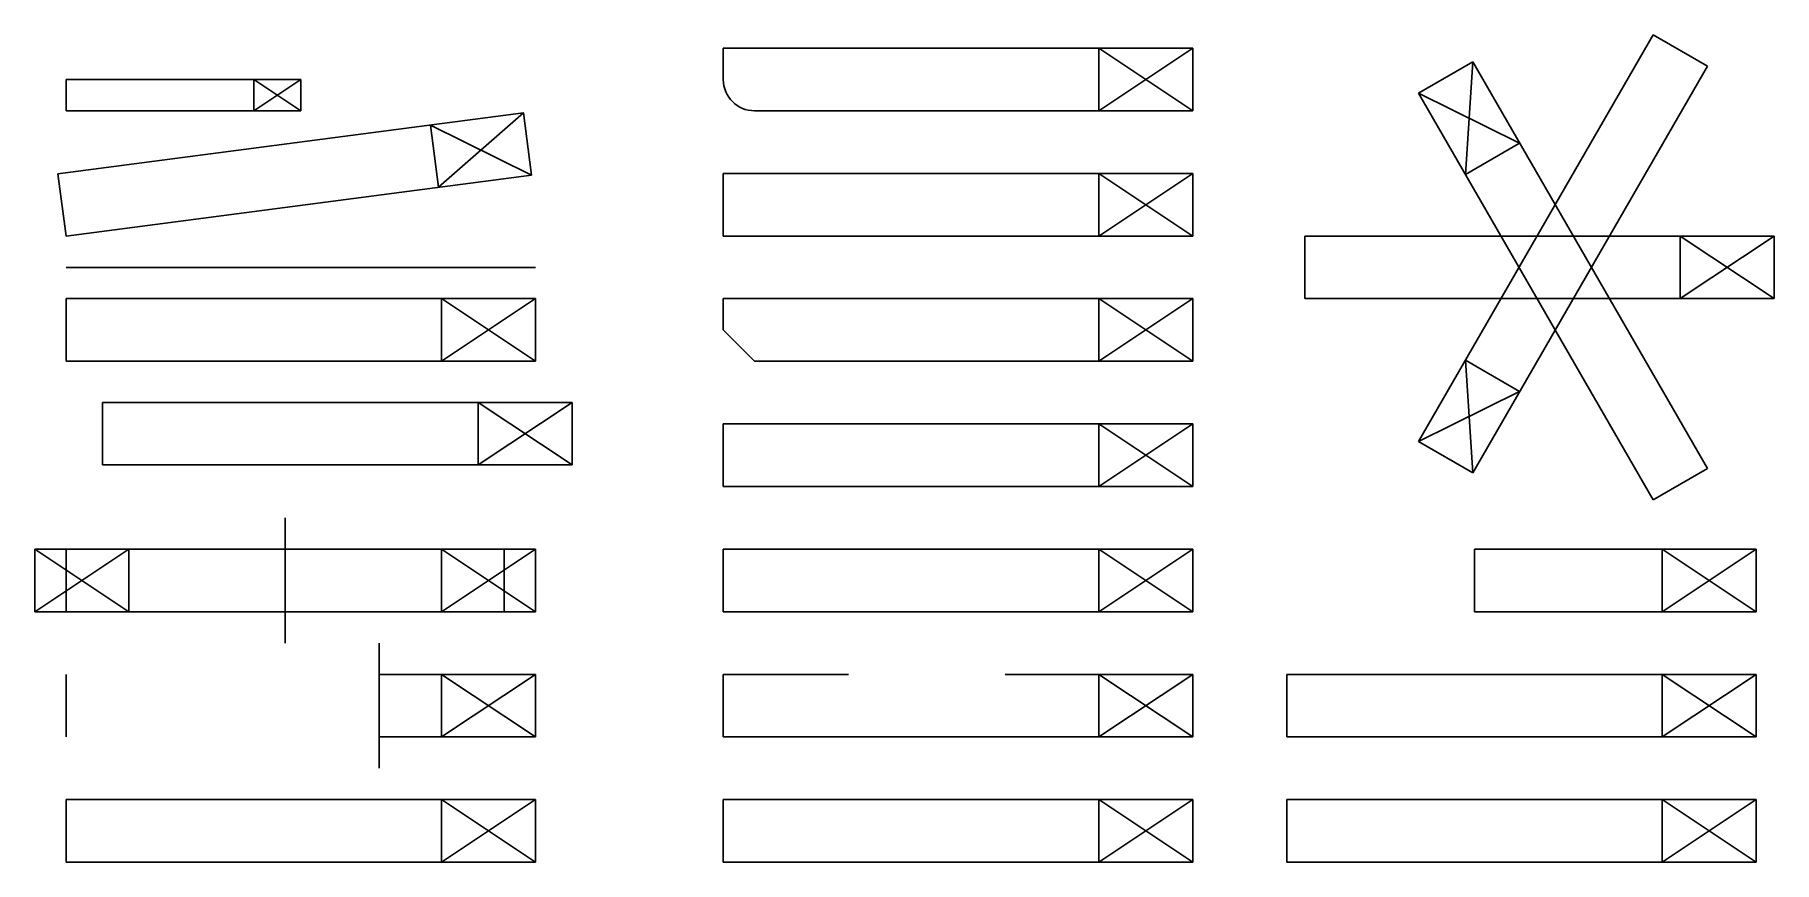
# Model space of a CAD drawing. Extents: x -8 to 409, y 60 to 258.
import ezdxf

# ---------------------------------------------------------------- set-up
doc = ezdxf.new("R2010")
doc.units = 0
doc.header["$LTSCALE"] = 25
doc.linetypes.add('VERDECKT', pattern=[0.375, 0.25, -0.125])
doc.layers.get('0').update_dxf_attribs({"linetype": 'CONTINUOUS'})
doc.layers.add('HL', color=3, linetype='CONTINUOUS')
doc.layers.add('VL', color=2, linetype='VERDECKT')

msp = doc.modelspace()

# ---------------------------------------------------------------- linework, layer by layer
for p, q in [((157.5, 255), (270, 255)), ((157.5, 247.5), (157.5, 255)), ((247.5, 255), (270, 240)), ((270, 255), (247.5, 240)), ((247.5, 240), (247.5, 255)), ((247.5, 255), (247.5, 240)), ((270, 255), (270, 240)), ((324.08, 160.78), (380.33, 258.21)), ((380.33, 258.21), (393.33, 250.71)), ((324.08, 244.22), (337.08, 251.72)), ((335.33, 224.73), (337.08, 251.72)), ((337.08, 251.72), (393.33, 154.29)), ((393.33, 250.71), (337.08, 153.28)), ((0, 247.5), (56.25, 247.5)), ((0, 240), (0, 247.5)), ((56.25, 247.5), (45, 240)), ((45, 247.5), (56.25, 240)), ((45, 247.5), (45, 240)), ((45, 240), (45, 247.5)), ((56.25, 247.5), (56.25, 240)), ((380.33, 146.79), (324.08, 244.22)), ((324.08, 244.22), (348.33, 232.23)), ((-1.95, 224.87), (109.6, 239.49)), ((56.25, 240), (0, 240)), ((109.6, 239.49), (89.24, 221.69)), ((109.6, 239.49), (111.55, 224.62)), ((270, 240), (165, 240)), ((87.29, 236.57), (111.55, 224.62)), ((89.24, 221.69), (87.29, 236.57)), ((87.29, 236.57), (89.24, 221.69)), ((335.33, 224.73), (348.33, 232.23)), ((348.33, 232.23), (335.33, 224.73)), ((0, 210), (-1.95, 224.87)), ((111.55, 224.62), (0, 210)), ((157.5, 225), (270, 225)), ((157.5, 210), (157.5, 225)), ((270, 225), (247.5, 210)), ((247.5, 225), (270, 210)), ((247.5, 225), (247.5, 210)), ((247.5, 210), (247.5, 225)), ((270, 225), (270, 210)), ((270, 210), (157.5, 210)), ((296.83, 210), (409.33, 210)), ((296.83, 195), (296.83, 210)), ((386.83, 195), (386.83, 210)), ((386.83, 210), (386.83, 195)), ((386.83, 210), (409.33, 195)), ((409.33, 210), (386.83, 195)), ((409.33, 210), (409.33, 195)), ((0, 202.5), (112.5, 202.5)), ((0, 195), (112.5, 195)), ((0, 180), (0, 195)), ((90, 195), (112.5, 180)), ((112.5, 195), (90, 180)), ((90, 180), (90, 195)), ((90, 195), (90, 180)), ((112.5, 195), (112.5, 180)), ((157.5, 195), (270, 195)), ((157.5, 187.5), (157.5, 195)), ((270, 195), (247.5, 180)), ((247.5, 195), (270, 180)), ((247.5, 195), (247.5, 180)), ((247.5, 180), (247.5, 195)), ((270, 195), (270, 180)), ((409.33, 195), (296.83, 195)), ((165, 180), (157.5, 187.5)), ((112.5, 180), (0, 180)), ((270, 180), (165, 180)), ((337.08, 153.28), (335.33, 180.27)), ((348.33, 172.77), (335.33, 180.27)), ((335.33, 180.27), (348.33, 172.77)), ((348.33, 172.77), (324.08, 160.78)), ((8.74, 155.16), (8.74, 170.16)), ((8.74, 170.16), (121.24, 170.16)), ((98.74, 170.16), (98.74, 155.16)), ((98.74, 155.16), (98.74, 170.16)), ((121.24, 170.16), (98.74, 155.16)), ((98.74, 170.16), (121.24, 155.16)), ((121.24, 170.16), (121.24, 155.16)), ((157.5, 165), (270, 165)), ((157.5, 150), (157.5, 165)), ((247.5, 165), (270, 150)), ((270, 165), (247.5, 150)), ((247.5, 150), (247.5, 165)), ((247.5, 165), (247.5, 150)), ((270, 165), (270, 150)), ((337.08, 153.28), (324.08, 160.78)), ((121.24, 155.16), (8.74, 155.16)), ((393.33, 154.29), (380.33, 146.79)), ((270, 150), (157.5, 150)), ((105, 135), (-7.5, 135)), ((-7.5, 135), (15, 120)), ((15, 135), (-7.5, 120)), ((-7.5, 135), (-7.5, 120)), ((0, 135), (112.5, 135)), ((0, 120), (0, 135)), ((15, 135), (15, 120)), ((15, 120), (15, 135)), ((112.5, 135), (90, 120)), ((90, 135), (112.5, 120)), ((90, 135), (90, 120)), ((90, 120), (90, 135)), ((105, 120), (105, 135)), ((112.5, 135), (112.5, 120)), ((157.5, 120), (157.5, 135)), ((202.5, 135), (270, 135)), ((247.5, 135), (270, 120)), ((270, 135), (247.5, 120)), ((247.5, 120), (247.5, 135)), ((247.5, 135), (247.5, 120)), ((270, 135), (270, 120)), ((337.5, 135), (405, 135)), ((337.5, 120), (337.5, 135)), ((405, 135), (382.5, 120)), ((382.5, 135), (405, 120)), ((382.5, 135), (382.5, 120)), ((382.5, 120), (382.5, 135)), ((405, 135), (405, 120)), ((-7.5, 120), (105, 120)), ((112.5, 120), (0, 120)), ((270, 120), (157.5, 120)), ((405, 120), (337.5, 120)), ((0, 90), (0, 105)), ((75, 105), (112.5, 105)), ((90, 105), (90, 90)), ((90, 90), (90, 105)), ((112.5, 105), (90, 90)), ((90, 105), (112.5, 90)), ((112.5, 105), (112.5, 90)), ((157.5, 105), (187.5, 105)), ((157.5, 90), (157.5, 105)), ((225, 105), (270, 105)), ((247.5, 90), (247.5, 105)), ((247.5, 105), (247.5, 90)), ((247.5, 105), (270, 90)), ((270, 105), (247.5, 90)), ((270, 105), (270, 90)), ((292.5, 105), (405, 105)), ((292.5, 90), (292.5, 105)), ((405, 105), (382.5, 90)), ((382.5, 105), (405, 90)), ((382.5, 105), (382.5, 90)), ((382.5, 90), (382.5, 105)), ((405, 105), (405, 90)), ((112.5, 90), (75, 90)), ((270, 90), (157.5, 90)), ((405, 90), (292.5, 90)), ((0, 60), (0, 75)), ((0, 75), (112.5, 75)), ((90, 75), (90, 60)), ((90, 60), (90, 75)), ((112.5, 75), (90, 60)), ((90, 75), (112.5, 60)), ((112.5, 75), (112.5, 60)), ((157.5, 60), (157.5, 75)), ((157.5, 75), (270, 75)), ((247.5, 75), (247.5, 60)), ((247.5, 60), (247.5, 75)), ((270, 75), (247.5, 60)), ((247.5, 75), (270, 60)), ((270, 75), (270, 60)), ((292.5, 75), (405, 75)), ((292.5, 60), (292.5, 75)), ((382.5, 75), (405, 60)), ((405, 75), (382.5, 60)), ((382.5, 60), (382.5, 75)), ((382.5, 75), (382.5, 60)), ((405, 75), (405, 60)), ((112.5, 60), (0, 60)), ((270, 60), (157.5, 60)), ((405, 60), (292.5, 60))]:
    msp.add_line(p, q)
msp.add_arc((165, 247.5), 7.5, 180, 270)
at = {"layer": 'HL', "ltscale": 12}
msp.add_line((52.5, 142.5), (52.5, 112.5), dxfattribs=at)
at = {"layer": 'HL'}
msp.add_line((157.5, 135), (202.5, 135), dxfattribs=at)
at = {"layer": 'VL', "ltscale": 12}
for p, q in [((52.5, 142.5), (52.5, 112.5)), ((75, 112.5), (75, 82.5))]:
    msp.add_line(p, q, dxfattribs=at)

doc.saveas('drawing.dxf')
